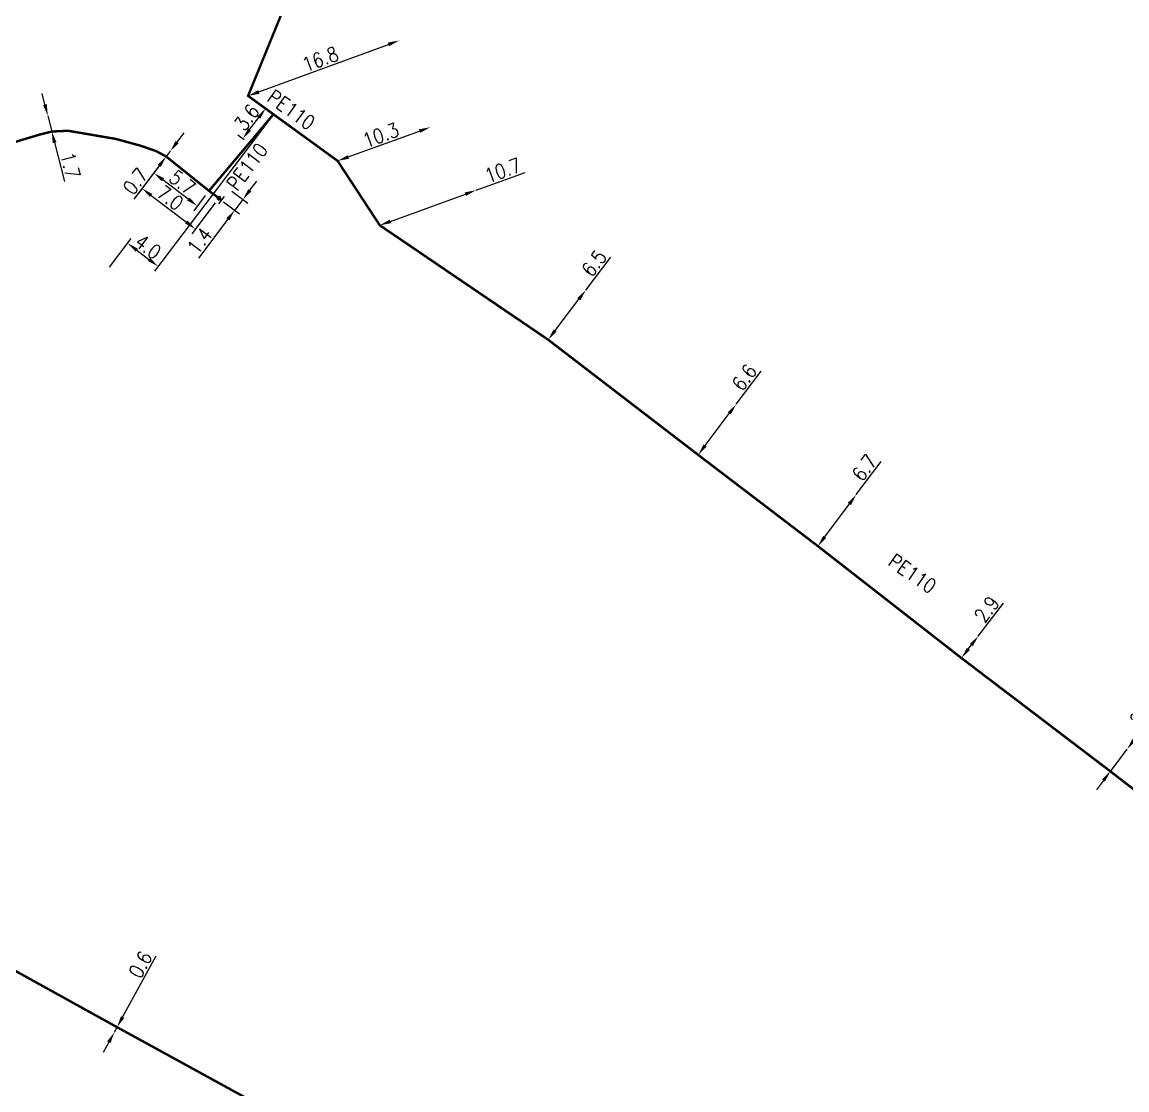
# Model space of a CAD drawing. Header units: millimetres. Extents: x 108995 to 110001, y 128245 to 129001.
# Drawn here: x 109279.2 to 109394.4, y 128766.4 to 128877.8 of the extents above; entities that cross this region are included whole.
import ezdxf
from ezdxf.enums import TextEntityAlignment as Align

# ---------------------------------------------------------------- set-up
doc = ezdxf.new("R2010")
doc.units = ezdxf.units.MM
doc.header["$PDMODE"] = 34
doc.linetypes.add('L_100_PE', pattern=[14, 10, -1.5, 1, -1.5])
doc.layers.get('0').update_dxf_attribs({"linetype": 'CONTINUOUS'})
doc.layers.get('Defpoints').update_dxf_attribs({"linetype": 'CONTINUOUS'})
for name, color, linetype in [('L_140', 3, 'CONTINUOUS'), ('L_300', 7, 'CONTINUOUS'), ('L_340', 7, 'CONTINUOUS')]:
    doc.layers.add(name, color=color, linetype=linetype)
doc.styles.add('G_ROMANS', font='ROMANS.SHX', dxfattribs={"width": 0.75})
doc.styles.get("Standard").update_dxf_attribs({"font": 'romans.shx', "width": 0.85})
doc.dimstyles.get("Standard").update_dxf_attribs({"dimtxt": 1.5, "dimasz": 1.2, "dimexe": 0.625, "dimexo": 0.625, "dimgap": 0.25, "dimtad": 1, "dimdec": 1, "dimzin": 0, "dimdsep": 46, "dimtxsty": 'Standard', "dimcen": -0.5, "dimadec": 0, "dimazin": 0, "dimtfac": 1, "dimtdec": 1, "dimtmove": 0, "dimatfit": 3, "dimfxl": 1, "dimtolj": 1, "dimtzin": 0, "dimarcsym": 0})

# ---------------------------------------------------------------- blocks, each defined once
blk = doc.blocks.new('*D297')
at = {"layer": 'Defpoints', "color": 0, "linetype": 'Continuous', "transparency": 16777216}
for p in [(109394.45, 128801.98), (109394.45, 128801.98), (109392.7, 128799.66)]:
    blk.add_point(p, dxfattribs=at)
at = {"layer": 'L_140', "color": 0, "linetype": 'Continuous', "lineweight": -2, "transparency": 16777216}
for p, q in [((109395.17, 128802.93), (109397.77, 128806.38)), ((109392.7, 128799.66), (109394.45, 128801.98)), ((109391.98, 128798.7), (109391.26, 128797.74))]:
    blk.add_line(p, q, dxfattribs=at)
at = {"layer": 'L_140', "color": 0, "linetype": 'Continuous', "transparency": 16777216}
for points in [[(109395.01, 128803.05), (109395.33, 128802.81), (109394.45, 128801.98)], [(109391.82, 128798.82), (109392.14, 128798.58), (109392.7, 128799.66)]]:
    blk.add_solid(points, dxfattribs=at)
at = {"layer": 'L_140', "color": 0, "linetype": 'Continuous', "transparency": 16777216, "insert": (109396.03, 128805.74), "char_height": 1.5, "attachment_point": 5, "rotation": 52.977}
blk.add_mtext('\\A1;2.9', dxfattribs=at)
blk = doc.blocks.new('*D298')
at = {"layer": 'Defpoints', "color": 0, "linetype": 'Continuous', "transparency": 16777216}
for p in [(109378.92, 128813.78), (109378.92, 128813.78), (109377.16, 128811.48)]:
    blk.add_point(p, dxfattribs=at)
at = {"layer": 'L_140', "color": 0, "linetype": 'Continuous', "lineweight": -2, "transparency": 16777216}
for p, q in [((109378.92, 128813.78), (109381.55, 128817.2)), ((109377.89, 128812.43), (109378.19, 128812.83))]:
    blk.add_line(p, q, dxfattribs=at)
at = {"layer": 'L_140', "color": 0, "linetype": 'Continuous', "transparency": 16777216}
for points in [[(109378.03, 128812.95), (109378.35, 128812.71), (109378.92, 128813.78)], [(109377.73, 128812.55), (109378.05, 128812.31), (109377.16, 128811.48)]]:
    blk.add_solid(points, dxfattribs=at)
at = {"layer": 'L_140', "color": 0, "linetype": 'Continuous', "transparency": 16777216, "insert": (109379.81, 128816.57), "char_height": 1.5, "attachment_point": 5, "rotation": 52.4382}
blk.add_mtext('\\A1;2.9', dxfattribs=at)
blk = doc.blocks.new('*D301')
at = {"layer": 'Defpoints', "color": 0, "linetype": 'Continuous', "transparency": 16777216}
for p in [(109366.19, 128828.53), (109366.19, 128828.53), (109362.19, 128823.15)]:
    blk.add_point(p, dxfattribs=at)
at = {"layer": 'L_140', "color": 0, "linetype": 'Continuous', "lineweight": -2, "transparency": 16777216}
for p, q in [((109366.19, 128828.53), (109368.77, 128831.98)), ((109362.9, 128824.12), (109365.47, 128827.56))]:
    blk.add_line(p, q, dxfattribs=at)
at = {"layer": 'L_140', "color": 0, "linetype": 'Continuous', "transparency": 16777216}
for points in [[(109365.31, 128827.68), (109365.63, 128827.44), (109366.19, 128828.53)], [(109362.74, 128824.24), (109363.06, 128824), (109362.19, 128823.15)]]:
    blk.add_solid(points, dxfattribs=at)
at = {"layer": 'L_140', "color": 0, "linetype": 'Continuous', "transparency": 16777216, "insert": (109367.04, 128831.33), "char_height": 1.5, "attachment_point": 5, "rotation": 53.2848}
blk.add_mtext('\\A1;6.7', dxfattribs=at)
blk = doc.blocks.new('*D302')
at = {"layer": 'Defpoints', "color": 0, "linetype": 'Continuous', "transparency": 16777216}
for p in [(109353.66, 128837.95), (109353.66, 128837.95), (109349.69, 128832.68)]:
    blk.add_point(p, dxfattribs=at)
at = {"layer": 'L_140', "color": 0, "linetype": 'Continuous', "lineweight": -2, "transparency": 16777216}
for p, q in [((109353.66, 128837.95), (109356.25, 128841.4)), ((109350.41, 128833.64), (109352.93, 128837))]:
    blk.add_line(p, q, dxfattribs=at)
at = {"layer": 'L_140', "color": 0, "linetype": 'Continuous', "transparency": 16777216}
for points in [[(109352.77, 128837.12), (109353.09, 128836.88), (109353.66, 128837.95)], [(109350.25, 128833.76), (109350.57, 128833.52), (109349.69, 128832.68)]]:
    blk.add_solid(points, dxfattribs=at)
at = {"layer": 'L_140', "color": 0, "linetype": 'Continuous', "transparency": 16777216, "insert": (109354.51, 128840.76), "char_height": 1.5, "attachment_point": 5, "rotation": 53.0332}
blk.add_mtext('\\A1;6.6', dxfattribs=at)
blk = doc.blocks.new('*D303')
at = {"layer": 'Defpoints', "color": 0, "linetype": 'Continuous', "transparency": 16777216}
for p in [(109337.97, 128849.87), (109337.97, 128849.87), (109334.04, 128844.69)]:
    blk.add_point(p, dxfattribs=at)
at = {"layer": 'L_140', "color": 0, "linetype": 'Continuous', "lineweight": -2, "transparency": 16777216}
for p, q in [((109337.97, 128849.87), (109340.57, 128853.31)), ((109334.77, 128845.65), (109337.24, 128848.92))]:
    blk.add_line(p, q, dxfattribs=at)
at = {"layer": 'L_140', "color": 0, "linetype": 'Continuous', "transparency": 16777216}
for points in [[(109337.08, 128849.04), (109337.4, 128848.79), (109337.97, 128849.87)], [(109334.61, 128845.77), (109334.93, 128845.53), (109334.04, 128844.69)]]:
    blk.add_solid(points, dxfattribs=at)
at = {"layer": 'L_140', "color": 0, "linetype": 'Continuous', "transparency": 16777216, "insert": (109338.83, 128852.67), "char_height": 1.5, "attachment_point": 5, "rotation": 52.8615}
blk.add_mtext('\\A1;6.5', dxfattribs=at)
blk = doc.blocks.new('*D304')
at = {"layer": 'Defpoints', "color": 0, "linetype": 'Continuous', "transparency": 16777216}
for p in [(109326.53, 128860.29), (109326.53, 128860.29), (109316.47, 128856.63)]:
    blk.add_point(p, dxfattribs=at)
at = {"layer": 'L_140', "color": 0, "linetype": 'Continuous', "lineweight": -2, "transparency": 16777216}
for p, q in [((109326.53, 128860.29), (109331.63, 128862.14)), ((109317.6, 128857.04), (109325.4, 128859.88)), ((109316.26, 128857.22), (109316.26, 128857.22))]:
    blk.add_line(p, q, dxfattribs=at)
at = {"layer": 'L_140', "color": 0, "linetype": 'Continuous', "transparency": 16777216}
for points in [[(109325.33, 128860.06), (109325.47, 128859.69), (109326.53, 128860.29)], [(109317.53, 128857.23), (109317.67, 128856.85), (109316.47, 128856.63)]]:
    blk.add_solid(points, dxfattribs=at)
at = {"layer": 'L_140', "color": 0, "linetype": 'Continuous', "transparency": 16777216, "insert": (109329.31, 128862.36), "char_height": 1.5, "attachment_point": 5, "rotation": 19.9585}
blk.add_mtext('\\A1;10.7', dxfattribs=at)
blk = doc.blocks.new('*D305')
at = {"layer": 'Defpoints', "color": 0, "linetype": 'Continuous', "transparency": 16777216}
for p in [(109321.75, 128866.86), (109321.75, 128866.86), (109312.07, 128863.35)]:
    blk.add_point(p, dxfattribs=at)
at = {"layer": 'L_140', "color": 0, "linetype": 'Continuous', "lineweight": -2, "transparency": 16777216}
blk.add_line((109313.19, 128863.76), (109320.62, 128866.45), dxfattribs=at)
at = {"layer": 'L_140', "color": 0, "linetype": 'Continuous', "transparency": 16777216}
for points in [[(109320.55, 128866.64), (109320.69, 128866.27), (109321.75, 128866.86)], [(109313.13, 128863.94), (109313.26, 128863.57), (109312.07, 128863.35)]]:
    blk.add_solid(points, dxfattribs=at)
at = {"layer": 'L_140', "color": 0, "linetype": 'Continuous', "transparency": 16777216, "insert": (109316.57, 128866.04), "char_height": 1.5, "attachment_point": 5, "rotation": 19.9587}
blk.add_mtext('\\A1;10.3', dxfattribs=at)
blk = doc.blocks.new('*D306')
at = {"layer": 'Defpoints', "color": 0, "linetype": 'Continuous', "transparency": 16777216}
for p in [(109318.5, 128875.91), (109318.5, 128875.91), (109302.73, 128870.13)]:
    blk.add_point(p, dxfattribs=at)
at = {"layer": 'L_140', "color": 0, "linetype": 'Continuous', "lineweight": -2, "transparency": 16777216}
blk.add_line((109303.86, 128870.54), (109317.38, 128875.5), dxfattribs=at)
at = {"layer": 'L_140', "color": 0, "linetype": 'Continuous', "transparency": 16777216}
for points in [[(109317.31, 128875.69), (109317.44, 128875.31), (109318.5, 128875.91)], [(109303.79, 128870.73), (109303.92, 128870.35), (109302.73, 128870.13)]]:
    blk.add_solid(points, dxfattribs=at)
at = {"layer": 'L_140', "color": 0, "linetype": 'Continuous', "transparency": 16777216, "insert": (109310.27, 128873.96), "char_height": 1.5, "attachment_point": 5, "rotation": 20.142}
blk.add_mtext('\\A1;16.8', dxfattribs=at)
blk = doc.blocks.new('*D430')
at = {"layer": 'Defpoints', "color": 0, "linetype": 'Continuous', "transparency": 16777216}
for p in [(109289.06, 128772.97), (109289.06, 128772.97), (109288.78, 128772.44)]:
    blk.add_point(p, dxfattribs=at)
at = {"layer": 'L_140', "color": 0, "linetype": 'Continuous', "lineweight": -2, "transparency": 16777216}
for p, q in [((109289.64, 128774.02), (109293.14, 128780.41)), ((109288.78, 128772.44), (109289.06, 128772.97)), ((109288.2, 128771.39), (109287.62, 128770.34))]:
    blk.add_line(p, q, dxfattribs=at)
at = {"layer": 'L_140', "color": 0, "linetype": 'Continuous', "transparency": 16777216}
for points in [[(109289.47, 128774.12), (109289.82, 128773.93), (109289.06, 128772.97)], [(109288.02, 128771.49), (109288.37, 128771.3), (109288.78, 128772.44)]]:
    blk.add_solid(points, dxfattribs=at)
at = {"layer": 'L_140', "color": 0, "linetype": 'Continuous', "transparency": 16777216, "insert": (109291.5, 128779.5), "char_height": 1.5, "attachment_point": 5, "rotation": 61.2662}
blk.add_mtext('\\A1;0.6', dxfattribs=at)
blk = doc.blocks.new('*D438')
at = {"layer": 'Defpoints', "color": 0, "linetype": 'Continuous', "transparency": 16777216}
for p in [(109281.83, 128868.06), (109282.25, 128866.41), (109282.25, 128866.41)]:
    blk.add_point(p, dxfattribs=at)
at = {"layer": 'L_140', "color": 0, "linetype": 'Continuous', "lineweight": -2, "transparency": 16777216}
for p, q in [((109281.53, 128869.22), (109281.24, 128870.38)), ((109281.83, 128868.06), (109282.25, 128866.41)), ((109282.54, 128865.25), (109283.57, 128861.19))]:
    blk.add_line(p, q, dxfattribs=at)
at = {"layer": 'L_140', "color": 0, "linetype": 'Continuous', "transparency": 16777216}
for points in [[(109281.73, 128869.27), (109281.34, 128869.17), (109281.83, 128868.06)], [(109282.74, 128865.3), (109282.35, 128865.2), (109282.25, 128866.41)]]:
    blk.add_solid(points, dxfattribs=at)
at = {"layer": 'L_140', "color": 0, "linetype": 'Continuous', "transparency": 16777216, "insert": (109284.18, 128862.88), "char_height": 1.5, "attachment_point": 5, "rotation": 284.2421}
blk.add_mtext('\\A1;1.7', dxfattribs=at)
blk = doc.blocks.new('*D439')
at = {"layer": 'Defpoints', "color": 0, "linetype": 'Continuous', "transparency": 16777216}
for p in [(109294.61, 128864.35), (109294.19, 128863.8), (109294.19, 128863.8)]:
    blk.add_point(p, dxfattribs=at)
at = {"layer": 'L_140', "color": 0, "linetype": 'Continuous', "lineweight": -2, "transparency": 16777216}
for p, q in [((109295.33, 128865.31), (109296.06, 128866.27)), ((109294.61, 128864.35), (109294.19, 128863.8)), ((109293.46, 128862.84), (109290.82, 128859.36))]:
    blk.add_line(p, q, dxfattribs=at)
at = {"layer": 'L_140', "color": 0, "linetype": 'Continuous', "transparency": 16777216}
for points in [[(109295.17, 128865.43), (109295.49, 128865.19), (109294.61, 128864.35)], [(109293.3, 128862.96), (109293.62, 128862.72), (109294.19, 128863.8)]]:
    blk.add_solid(points, dxfattribs=at)
at = {"layer": 'L_140', "color": 0, "linetype": 'Continuous', "transparency": 16777216, "insert": (109290.98, 128861.22), "char_height": 1.5, "attachment_point": 5, "rotation": 52.8198}
blk.add_mtext('\\A1;0.7', dxfattribs=at)
blk = doc.blocks.new('*D440')
at = {"layer": 'Defpoints', "color": 0, "linetype": 'Continuous', "transparency": 16777216}
for p in [(109294.19, 128863.8), (109292.89, 128862.09), (109298.65, 128860.22)]:
    blk.add_point(p, dxfattribs=at)
at = {"layer": 'L_140', "color": 0, "linetype": 'Continuous', "lineweight": -2, "transparency": 16777216}
for p, q in [((109293.81, 128863.3), (109292.52, 128861.6)), ((109296.49, 128859.36), (109293.85, 128861.37)), ((109298.27, 128859.72), (109297.07, 128858.14))]:
    blk.add_line(p, q, dxfattribs=at)
at = {"layer": 'L_140', "color": 0, "linetype": 'Continuous', "transparency": 16777216}
for points in [[(109293.97, 128861.53), (109293.73, 128861.21), (109292.89, 128862.09)], [(109296.61, 128859.52), (109296.37, 128859.21), (109297.45, 128858.64)]]:
    blk.add_solid(points, dxfattribs=at)
at = {"layer": 'L_140', "color": 0, "linetype": 'Continuous', "transparency": 16777216, "insert": (109295.88, 128861.09), "char_height": 1.5, "attachment_point": 5, "rotation": 322.8198}
blk.add_mtext('\\A1;5.7', dxfattribs=at)
blk = doc.blocks.new('*D441')
at = {"layer": 'Defpoints', "color": 0, "linetype": 'Continuous', "transparency": 16777216}
for p in [(109294.19, 128863.8), (109299.69, 128859.46), (109297.24, 128856.24)]:
    blk.add_point(p, dxfattribs=at)
at = {"layer": 'L_340', "color": 0, "linetype": 'Continuous', "lineweight": -2, "transparency": 16777216}
for p, q in [((109293.81, 128863.3), (109291.29, 128859.98)), ((109292.62, 128859.75), (109296.29, 128856.97)), ((109299.31, 128858.97), (109296.86, 128855.74))]:
    blk.add_line(p, q, dxfattribs=at)
at = {"layer": 'L_340', "color": 0, "linetype": 'Continuous', "transparency": 16777216}
for points in [[(109292.74, 128859.91), (109292.5, 128859.59), (109291.66, 128860.47)], [(109296.41, 128857.13), (109296.17, 128856.81), (109297.24, 128856.24)]]:
    blk.add_solid(points, dxfattribs=at)
at = {"layer": 'L_340', "color": 0, "linetype": 'Continuous', "transparency": 16777216, "insert": (109294.61, 128859.49), "char_height": 1.5, "attachment_point": 5, "rotation": 322.8198}
blk.add_mtext('\\A1;7.0', dxfattribs=at)
blk = doc.blocks.new('*D442')
at = {"layer": 'Defpoints', "color": 0, "linetype": 'Continuous', "transparency": 16777216}
for p in [(109300.53, 128860.58), (109299.69, 128859.46), (109301.34, 128858.21)]:
    blk.add_point(p, dxfattribs=at)
at = {"layer": 'L_340', "color": 0, "linetype": 'Continuous', "lineweight": -2, "transparency": 16777216}
for p, q in [((109302.91, 128860.28), (109303.64, 128861.24)), ((109301.03, 128860.2), (109302.69, 128858.95)), ((109300.18, 128859.09), (109301.84, 128857.83)), ((109302.19, 128859.32), (109301.34, 128858.21)), ((109300.62, 128857.25), (109297.55, 128853.21))]:
    blk.add_line(p, q, dxfattribs=at)
at = {"layer": 'L_340', "color": 0, "linetype": 'Continuous', "transparency": 16777216}
for points in [[(109302.75, 128860.4), (109303.07, 128860.16), (109302.19, 128859.32)], [(109300.46, 128857.37), (109300.78, 128857.13), (109301.34, 128858.21)]]:
    blk.add_solid(points, dxfattribs=at)
at = {"layer": 'L_340', "color": 0, "linetype": 'Continuous', "transparency": 16777216, "insert": (109297.67, 128855.03), "char_height": 1.5, "attachment_point": 5, "rotation": 52.8198}
blk.add_mtext('\\A1;1.4', dxfattribs=at)
blk = doc.blocks.new('L_340_07')
at = {"color": 0, "linetype": 'Continuous', "const_width": 0.25, "flags": 128}
blk.add_lwpolyline([(0, 0), (0.35, 0)], dxfattribs=at)
at = {"color": 0, "linetype": 'Continuous', "flags": 128}
blk.add_lwpolyline([(0.35, -0.5), (0.35, 0.5)], dxfattribs=at)
at = {"color": 0, "linetype": 'Continuous', "width": 0.75, "flags": 3}
for tag, p in [('DEF_LEG', (0.72, -3.47)), ('DEF_COUP', (0.72, -5.97)), ('DEF_TYPE', (0.72, -8.47))]:
    blk.add_attdef(tag, text='', height=1.2, dxfattribs=at).set_placement(p, align=Align.MIDDLE)
blk = doc.blocks.new('L_300_12')
at = {"color": 0, "linetype": 'Continuous', "const_width": 0.248, "flags": 128}
blk.add_lwpolyline([(-0.13, 0, 1), (0.13, 0, 1)], format="xyb", close=True, dxfattribs=at)
at = {"linetype": 'Continuous', "style": 'G_ROMANS', "width": 0.75}
blk.add_attdef('P', text='', height=1, dxfattribs=at).set_placement((0, 1.33), align=Align.MIDDLE_CENTER)
at = {"color": 0, "linetype": 'Continuous', "width": 0.75, "flags": 3}
for tag, p in [('DEF_LEG', (0, -5)), ('DEF_COUP', (0, -7.5)), ('DEF_TYPE', (0, -10))]:
    blk.add_attdef(tag, text='', height=1.2, dxfattribs=at).set_placement(p, align=Align.MIDDLE)
blk = doc.blocks.new('*D475')
at = {"layer": 'Defpoints', "color": 0, "linetype": 'Continuous', "transparency": 16777216}
for p in [(109305.38, 128868.21), (109287.89, 128851.76), (109293.35, 128852.34)]:
    blk.add_point(p, dxfattribs=at)
at = {"layer": 'L_140', "color": 0, "linetype": 'Continuous', "lineweight": -2, "transparency": 16777216}
for p, q in [((109305, 128867.71), (109292.97, 128851.84)), ((109288.27, 128852.26), (109290.54, 128855.26)), ((109291.12, 128854.03), (109292.39, 128853.07))]:
    blk.add_line(p, q, dxfattribs=at)
at = {"layer": 'L_140', "color": 0, "linetype": 'Continuous', "transparency": 16777216}
for points in [[(109291.24, 128854.19), (109290.99, 128853.88), (109290.16, 128854.76)], [(109292.51, 128853.23), (109292.27, 128852.91), (109293.35, 128852.34)]]:
    blk.add_solid(points, dxfattribs=at)
at = {"layer": 'L_140', "color": 0, "linetype": 'Continuous', "transparency": 16777216, "insert": (109292.3, 128854.39), "char_height": 1.5, "attachment_point": 5, "rotation": 322.8198}
blk.add_mtext('\\A1;4.0', dxfattribs=at)
blk = doc.blocks.new('*D476')
at = {"layer": 'Defpoints', "color": 0, "linetype": 'Continuous', "transparency": 16777216}
for p in [(109304.57, 128868.82), (109305.38, 128868.21), (109302.81, 128865.16)]:
    blk.add_point(p, dxfattribs=at)
at = {"layer": 'L_140', "color": 0, "linetype": 'Continuous', "lineweight": -2, "transparency": 16777216}
for p, q in [((109304.88, 128868.58), (109304.07, 128869.2)), ((109302.89, 128866.61), (109303.84, 128867.86)), ((109302.31, 128865.54), (109301.67, 128866.03))]:
    blk.add_line(p, q, dxfattribs=at)
at = {"layer": 'L_140', "color": 0, "linetype": 'Continuous', "transparency": 16777216}
for points in [[(109303.68, 128867.98), (109304, 128867.74), (109304.57, 128868.82)], [(109302.73, 128866.73), (109303.05, 128866.49), (109302.17, 128865.65)]]:
    blk.add_solid(points, dxfattribs=at)
at = {"layer": 'L_140', "color": 0, "linetype": 'Continuous', "transparency": 16777216, "insert": (109302.6, 128867.88), "char_height": 1.5, "attachment_point": 5, "rotation": 52.8501}
blk.add_mtext('\\A1;3.6', dxfattribs=at)

msp = doc.modelspace()

# ---------------------------------------------------------------- linework, layer by layer
at = {"layer": 'L_140', "linetype": 'L_100_PE', "ltscale": 0.5, "const_width": 0.25, "flags": 128}
msp.add_lwpolyline([(109482.58, 128912.39), (109481.22, 128916.23), (109477.45, 128926.82), (109474.76, 128935.81, 0.177329), (109470.12, 128942.02, 0.210802), (109461.99, 128943.36), (109451.13, 128939.35), (109439.29, 128935), (109427.19, 128930.36), (109421.8, 128928.45), (109405.93, 128922.96), (109397.93, 128920.3), (109387, 128916.1), (109375, 128912.22), (109356.43, 128905.57), (109341.11, 128899.97), (109332.8, 128896.94), (109332.43, 128890.82), (109324.74, 128887.99), (109317.45, 128885.37), (109306.65, 128879.74), (109302.73, 128870.13), (109312.07, 128863.35), (109316.47, 128856.63), (109334.04, 128844.69), (109349.69, 128832.68), (109362.19, 128823.15), (109377.16, 128811.48), (109392.7, 128799.66), (109403.34, 128791.45), (109421.9, 128777.3), (109431.58, 128770), (109445.64, 128757.51), (109450.7, 128753.44), (109451.39, 128751.07), (109456.34, 128745.52), (109461.06, 128738.58), (109463.89, 128733.64), (109465.67, 128732.72, -0.039202), (109469.58, 128722.34, -0.011522), (109470.93, 128716.94, -0.034307), (109471.72, 128710.61), (109471.71, 128703.8), (109471.54, 128696.26), (109471.6, 128695.49), (109471.65, 128686.31), (109471.73, 128684.49), (109472.07, 128676.52), (109472.27, 128673.86), (109474.03, 128672.89), (109480.81, 128669.12), (109482.18, 128667.79), (109499.75, 128658.02), (109509.12, 128652.15), (109519.69, 128646.28), (109544.33, 128632.88), (109561.31, 128624.04), (109570.38, 128630.91), (109576.69, 128635.69), (109593.36, 128662.35), (109597.28, 128669.95), (109598.71, 128670.33), (109599.77, 128672.38), (109601.17, 128674.66), (109601.17, 128674.66), (109610.68, 128693.52), (109613.98, 128699.96), (109568.93, 128729.76, -0.061112), (109549.63, 128749.18, -0.014366), (109529.31, 128778.35, -0.010642), (109524.77, 128785.53, -0.011164), (109520.35, 128793.26), (109508.46, 128824.9), (109506.87, 128829.16), (109511.1, 128840.44), (109520, 128844.08), (109518.85, 128847.94), (109518.85, 128848.79), (109518.85, 128848.79)], format="xyb", dxfattribs=at)
for points in [[(109298.65, 128860.22), (109305.38, 128868.21)], [(109299.69, 128859.46), (109298.65, 128860.22), (109294.19, 128863.8), (109293.13, 128864.37), (109291.52, 128864.93), (109288.92, 128865.64), (109283.95, 128866.49), (109282.25, 128866.41), (109280.91, 128866.07), (109277.29, 128864.98), (109273.53, 128863.29), (109271.38, 128861.49), (109268.43, 128858.42), (109261.75, 128846.81), (109254.2, 128833.24), (109246.62, 128819.78), (109245.1, 128817.31), (109244.56, 128815.51), (109243.8, 128812.74), (109243.03, 128807.79), (109243.3, 128806.39), (109246.43, 128797.6), (109246.86, 128796.4), (109253.99, 128792.38), (109289.06, 128772.97), (109324.3, 128753.65), (109359.43, 128734.35), (109395.18, 128714.86), (109396.72, 128714.21), (109400.43, 128712.64), (109403.91, 128711.18), (109405.7, 128710.19), (109424.91, 128699.75), (109452, 128685.14), (109461.8, 128680.16), (109462.42, 128679.84), (109463.01, 128679.6), (109463.41, 128679.5), (109463.78, 128679.61), (109464.04, 128679.73), (109464.38, 128680.02), (109464.75, 128680.71), (109464.97, 128681.59), (109465.05, 128682.23), (109465.09, 128683.11), (109465.12, 128685.04), (109465.13, 128686.44)]]:
    msp.add_lwpolyline(points, dxfattribs=at)

# ---------------------------------------------------------------- block references
at = {"layer": 'L_300', "rotation": 173.5614581450491}
msp.add_blockref('L_300_12', (109299.69, 128859.46), dxfattribs=at)
at = {"layer": 'L_340', "rotation": 322.8197830615208}
msp.add_blockref('L_340_07', (109299.69, 128859.46), dxfattribs=at)

# ---------------------------------------------------------------- texts
at = {"layer": 'L_140', "linetype": 'Continuous', "width": 0.85}
for rotation, p in [(324.0051, (109304.58, 128869.68)), (52.8245, (109301.59, 128860.11))]:
    msp.add_text('PE110', height=1.5, rotation=rotation, dxfattribs=at).set_placement(p)
msp.add_text('PE110', height=1.5, rotation=325.1167, dxfattribs=at).set_placement((109369.8, 128821.86), align=Align.MIDDLE_LEFT)

# ---------------------------------------------------------------- dimensions: what is measured, and where the dimension line sits
at = {"layer": 'L_140', "linetype": 'Continuous'}
for p1, p2, picture, middle in [((109302.73, 128870.13), (109318.5, 128875.91), '*D306', (109310.27, 128873.96)), ((109312.07, 128863.35), (109321.75, 128866.86), '*D305', (109316.57, 128866.04))]:
    dim = msp.add_aligned_dim(p1=p1, p2=p2, distance=0, dimstyle='Standard', dxfattribs=at)
    dim.commit()
    dim.dimension.update_dxf_attribs({"geometry": picture, "text_midpoint": middle})
for base, p1, p2, angle, text, picture, middle in [((109282.25, 128866.41), (109281.83, 128868.06), (109282.25, 128866.41), 284.2421, '1.7', '*D438', (109283.21, 128862.63)), ((109304.57, 128868.82), (109302.81, 128865.16), (109305.38, 128868.21), 232.8501, '3.6', '*D476', (109303.4, 128867.28)), ((109293.35, 128852.34), (109287.89, 128851.76), (109305.38, 128868.21), 322.8198, '4.0', '*D475', (109291.7, 128853.59)), ((109294.19, 128863.8), (109294.61, 128864.35), (109294.19, 128863.8), 52.8198, '0.7', '*D439', (109291.78, 128860.62)), ((109292.89, 128862.09), (109298.65, 128860.22), (109294.19, 128863.8), 322.8198, '5.7', '*D440', (109295.27, 128860.29)), ((109289.06, 128772.97), (109288.78, 128772.44), (109289.06, 128772.97), 61.2662, '0.6', '*D430', (109292.38, 128779.02))]:
    dim = msp.add_linear_dim(base=base, p1=p1, p2=p2, angle=angle, text=text, dimstyle='Standard', dxfattribs=at)
    dim.commit()
    dim.dimension.update_dxf_attribs({"geometry": picture, "text_midpoint": middle, "dimtype": 160})
for base, p1, p2, angle, picture, middle in [((109326.53, 128860.29), (109316.47, 128856.63), (109326.53, 128860.29), 19.9585, '*D304', (109329.65, 128861.42)), ((109337.97, 128849.87), (109334.04, 128844.69), (109337.97, 128849.87), 52.8615, '*D303', (109339.63, 128852.07)), ((109353.66, 128837.95), (109349.69, 128832.68), (109353.66, 128837.95), 53.0332, '*D302', (109355.31, 128840.16)), ((109366.19, 128828.53), (109362.19, 128823.15), (109366.19, 128828.53), 53.2848, '*D301', (109367.84, 128830.73)), ((109378.92, 128813.78), (109377.16, 128811.48), (109378.92, 128813.78), 52.4382, '*D298', (109380.6, 128815.96)), ((109394.45, 128801.98), (109392.7, 128799.66), (109394.45, 128801.98), 52.977, '*D297', (109396.83, 128805.13))]:
    dim = msp.add_linear_dim(base=base, p1=p1, p2=p2, angle=angle, dimstyle='Standard', dxfattribs=at)
    dim.commit()
    dim.dimension.update_dxf_attribs({"geometry": picture, "text_midpoint": middle, "dimtype": 161})
at = {"layer": 'L_340', "linetype": 'Continuous'}
for base, p1, angle, text, picture, middle in [((109297.24, 128856.24), (109294.19, 128863.8), 322.8198, '7.0', '*D441', (109294.01, 128858.7)), ((109301.34, 128858.21), (109300.53, 128860.58), 52.8198, '1.4', '*D442', (109298.47, 128854.42))]:
    dim = msp.add_linear_dim(base=base, p1=p1, p2=(109299.69, 128859.46), angle=angle, text=text, dimstyle='Standard', dxfattribs=at)
    dim.commit()
    dim.dimension.update_dxf_attribs({"geometry": picture, "text_midpoint": middle, "dimtype": 160})

doc.saveas('drawing.dxf')
